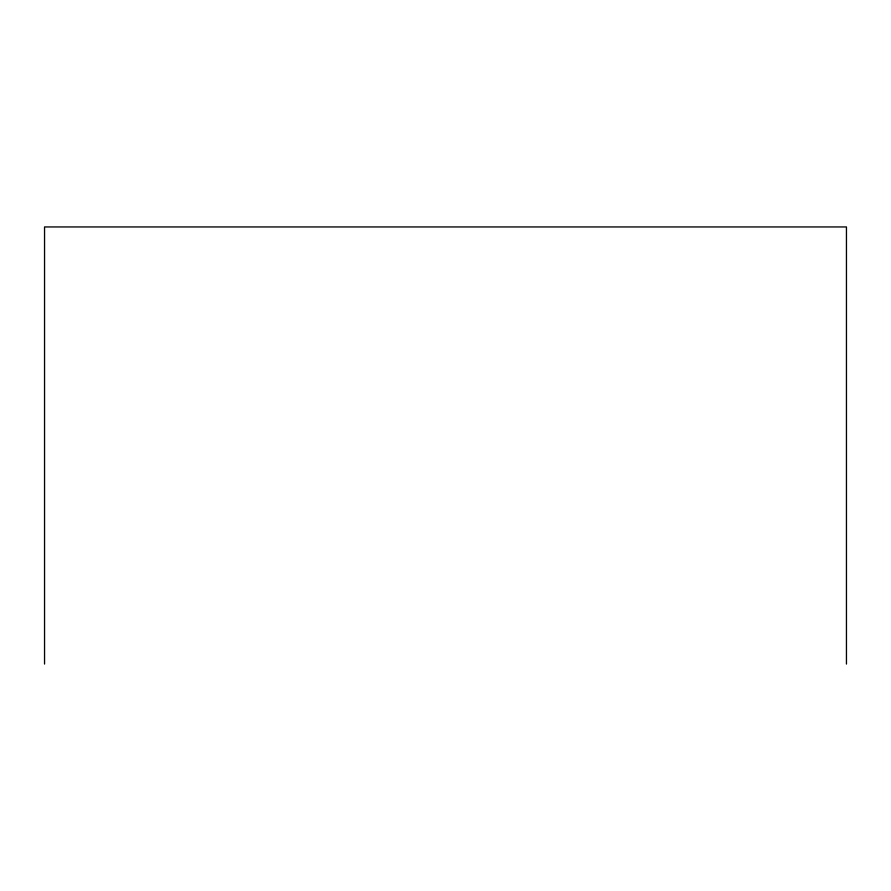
<?xml version="1.0" encoding="UTF-8"?>
<svg xmlns="http://www.w3.org/2000/svg" width="891" height="891" viewBox="0 0 891 891"><rect width="100%" height="100%" fill="white"/><g stroke="black" fill="none" stroke-linecap="round" stroke-linejoin="round"><path stroke-width="1.34" d="M846.45 664.051L846.45 226.949L44.55 226.949L44.55 664.051"/></g></svg>
